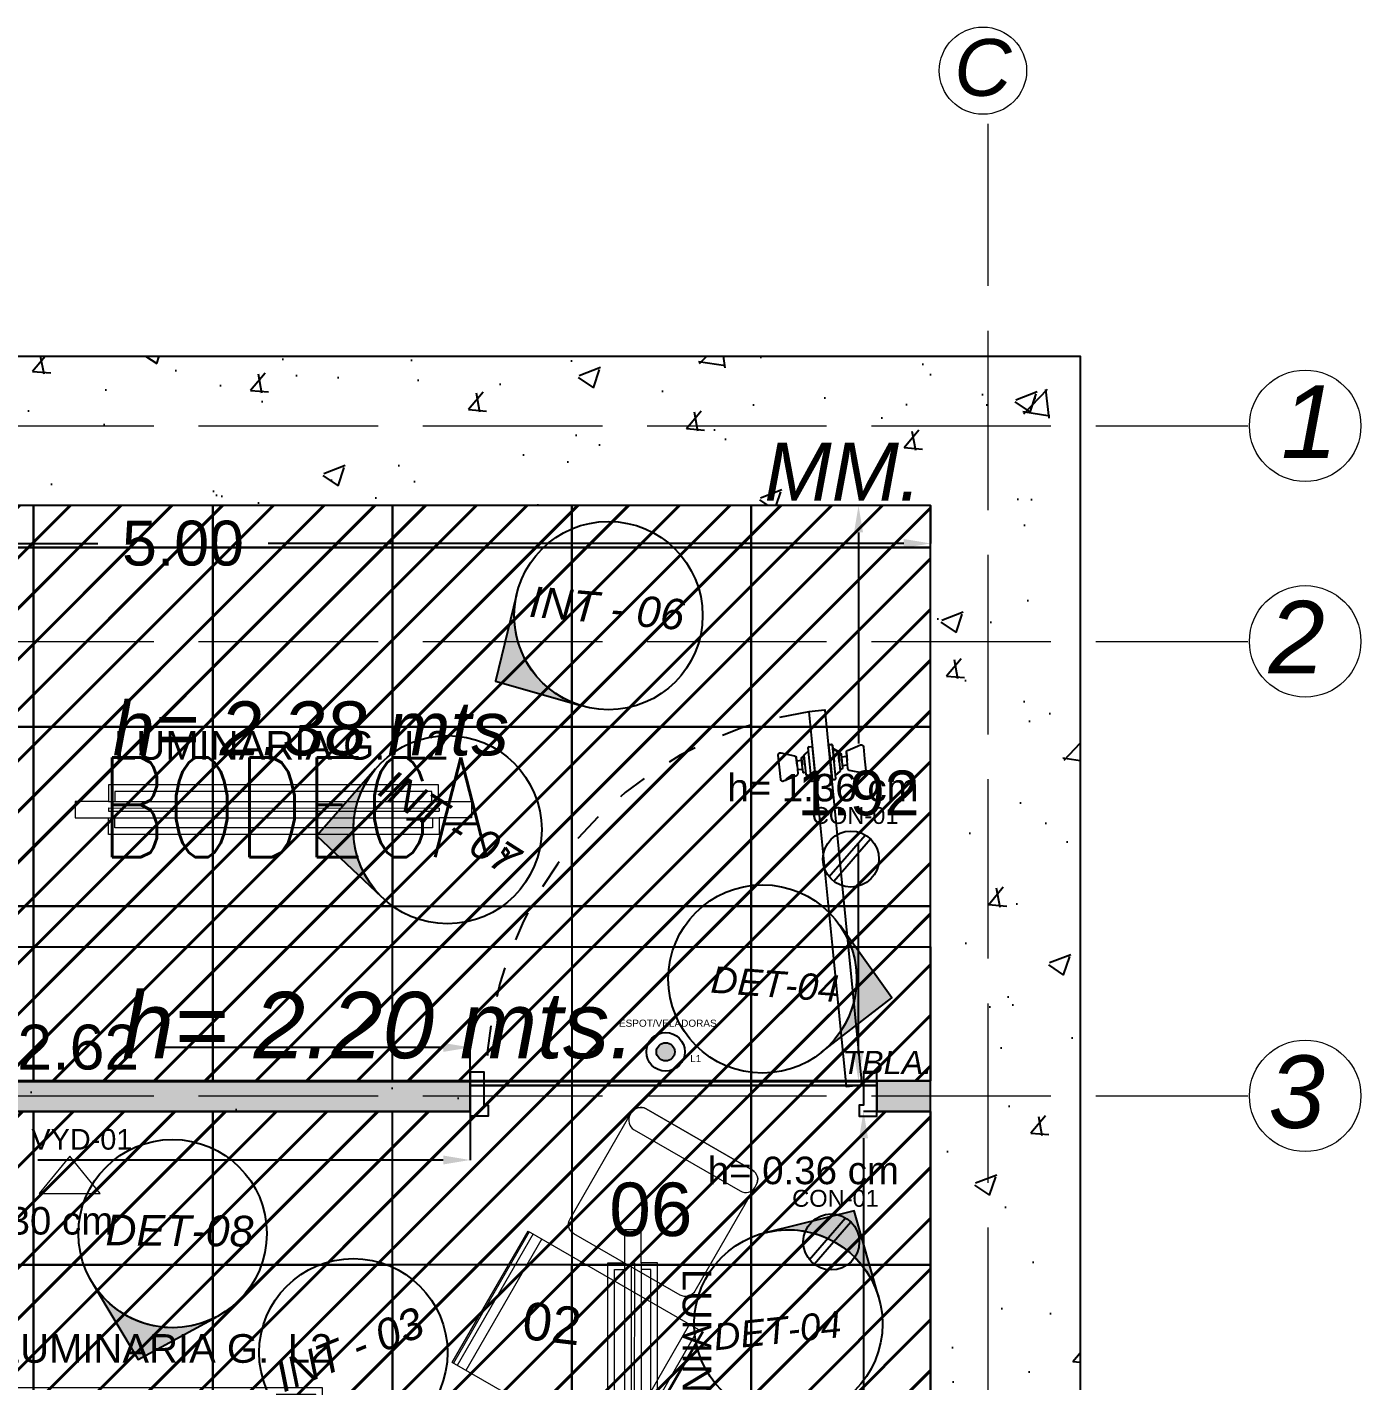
# Model space of a CAD drawing. Header units: millimetres. Extents: x 10930 to 21977, y 3784 to 7635.
# Drawn here: x 10968.587 to 10973.047, y 3822.382 to 3826.91 of the extents above; entities that cross this region are included whole.
import ezdxf

# ---------------------------------------------------------------- set-up
doc = ezdxf.new("R2010")
doc.units = ezdxf.units.MM
doc.linetypes.add('ACAD_ISO02W100', pattern=[15, 12, -3])
doc.linetypes.add('X-PP-NEW$0$X-PP-NEW$0$HIDDEN', pattern=[0.375, 0.25, -0.125])
for name, color, linetype, lineweight in [('CONTACTOS', 40, 'Continuous', 18), ('COTAS', 161, 'ACAD_ISO02W100', 20), ('INFORMACION DE AREAS', 252, 'Continuous', 18), ('LUMINARIAS', 3, 'Continuous', 18), ('MUEBLES', 251, 'Continuous', 18), ('MURO TABLAROKA', 253, 'Continuous', 25), ('PLAFON', 151, 'Continuous', 25)]:
    doc.layers.add(name, color=color, linetype=linetype, lineweight=lineweight)
for name, color, linetype in [('IMAGENES', 191, 'Continuous'), ('MEDIDAS.', 75, 'Continuous'), ('MUROS - ARQ.', 251, 'Continuous'), ('MUROS ACABADO.', 201, 'Continuous'), ('PISO PATIO PUBLICO', 142, 'Continuous'), ('PUERTAS', 171, 'Continuous')]:
    doc.layers.add(name, color=color, linetype=linetype)
doc.styles.add('ROMANS', font='romans.shx', dxfattribs={"width": 0.75})
doc.styles.get("Standard").update_dxf_attribs({"font": 'arial.ttf'})
doc.dimstyles.get("Standard").update_dxf_attribs({"dimtxt": 0.15, "dimasz": 0.18, "dimexe": 0.18, "dimexo": 0.0625, "dimgap": 0.09, "dimtad": 0, "dimtih": 1, "dimtoh": 1, "dimzin": 0, "dimdsep": 46, "dimtxsty": 'Standard', "dimblk2": 'ARCHTICK', "dimcen": 0.09, "dimadec": 0, "dimazin": 0, "dimtfac": 1, "dimtofl": 0, "dimtmove": 0, "dimatfit": 3, "dimfxl": 1, "dimtolj": 1, "dimtzin": 0, "dimarcsym": 0})
pattern_1 = [(45, (0, 0), (-0.0848528137423857, 0.08485281374238571), []), (45, (0.006, 0), (-0.0848528137423857, 0.08485281374238571), [])]

# ---------------------------------------------------------------- blocks, each defined once
blk = doc.blocks.new('PUERTA DOS SECUNDARIA')
at = {"layer": 'PUERTAS', "color": 255, "linetype": 'ByBlock', "ltscale": 10}
blk.add_lwpolyline([(10971.27875419169, 3823.839727966637), (10971.32581340863, 3823.366325267098), (10971.38006630166, 3823.371718347166), (10971.33300708472, 3823.845121046705), (10971.25547777328, 3824.625044464832, 0.4142135623725697), (10971.25516384711, 3824.625301621742), (10971.20119649562, 3824.619936926307)], format="xyb", close=True, dxfattribs=at)
for points in [[(10970.08462836062, 3823.266981901928), (10970.06977757673, 3823.266981901928), (10970.06977757673, 3823.281832685817), (10970.06977757673, 3823.400638956936), (10970.06977757673, 3823.415489740826), (10970.08462836062, 3823.415489740826), (10970.1143299284, 3823.415489740826), (10970.1143299284, 3823.304108861652), (10970.12918071229, 3823.304108861652), (10970.12918071229, 3823.266981901928)], [(10971.41377351876, 3823.266981901928), (10971.42862430265, 3823.266981901928), (10971.42862430265, 3823.281832685817), (10971.42862430265, 3823.400638956936), (10971.42862430265, 3823.415489740826), (10971.41377351876, 3823.415489740826), (10971.38407195098, 3823.415489740826), (10971.38407195098, 3823.304108861652), (10971.36922116709, 3823.304108861652), (10971.36922116709, 3823.266981901928)]]:
    blk.add_lwpolyline(points, close=True, dxfattribs=at)
blk.add_circle((10971.38407195098, 3823.370937389157), 0.002149256179395152, dxfattribs=at)
at = {"layer": 'PUERTAS', "color": 255, "linetype": 'X-PP-NEW$0$X-PP-NEW$0$HIDDEN', "ltscale": 0.3}
blk.add_arc((10971.38407195098, 3823.370937389157), 1.262316630634505, 98.3299184637938, 180, dxfattribs=at)
blk = doc.blocks.new('muebles dentro del edificio')
at = {"layer": 'MUEBLES', "color": 142}
for points in [[(10971.02558674161, 3823.037279408134), (10970.8205227726, 3822.68209819501, -0.414213562373095), (10970.77108937418, 3822.668852555822), (10970.41590816106, 3822.873916524831, -0.414213562373095), (10970.40266252187, 3822.923349923256), (10970.60772649088, 3823.278531136379, -0.414213562373095), (10970.6571598893, 3823.291776775564), (10971.01234110243, 3823.086712806556, -0.414213562373095)], [(10971.02150302062, 3823.030206195896), (10971.02558674161, 3823.037279408134, 0.4142135623730516), (10971.01234110243, 3823.086712806556), (10970.6571598893, 3823.291776775564, 0.4142135623730124), (10970.60772649088, 3823.278531136379), (10970.60364276989, 3823.271457924141, 0.4142135623731518), (10970.61688840908, 3823.222024525717), (10970.9720696222, 3823.016960556708, 0.414213562373095)]]:
    blk.add_lwpolyline(points, format="xyb", close=True, dxfattribs=at)
blk.add_lwpolyline([(10970.26227355932, 3822.882929549297), (10970.84835188945, 3822.544557067629), (10970.5945725282, 3822.104998320031), (10970.00849419807, 3822.4433708017)], close=True, dxfattribs=at)
for points in [[(10970.26652574136, 3822.880474550845), (10970.01274638011, 3822.440915803248)], [(10970.27907762172, 3822.87322771934), (10970.02529826048, 3822.433668971742)], [(10970.30802432835, 3822.856515330478), (10970.0542449671, 3822.416956582882)], [(10970.80260112041, 3822.570971286448), (10970.54882175916, 3822.13141253885)], [(10970.83154782704, 3822.554258897586), (10970.57776846579, 3822.114700149989)], [(10970.8440997074, 3822.547012066081), (10970.59032034615, 3822.107453318484)]]:
    blk.add_lwpolyline(points, dxfattribs=at)
at = {"layer": 'MUEBLES', "color": 142, "insert": (10970.46195264882, 3823.045077068208), "char_height": 0.1789155570941151, "attachment_point": 1}
blk.add_mtext_dynamic_manual_height_columns('\\pi0.071915;06', width=0.3999999999999773, gutter_width=12.5, heights=[0], dxfattribs=at)
at = {"layer": 'MUEBLES', "color": 142, "insert": (10970.08407463662, 3822.667471260741), "char_height": 0.1254708132106763, "attachment_point": 1, "rotation": 353.324855685204}
blk.add_mtext_dynamic_manual_height_columns('\\pi0.17025;02', width=0.5189494770561112, gutter_width=12.5, heights=[0.003192743018111052], dxfattribs=at)
blk = doc.blocks.new('con1')
at = {"layer": 'CONTACTOS', "color": 40, "lineweight": -3}
for p, q in [((10962.7311485176, 3823.380083545421), (10962.9678669184, 3823.653389454265)), ((10962.76183520451, 3823.352376641705), (10963.00213444222, 3823.627769770766))]:
    blk.add_line(p, q, dxfattribs=at)
blk.add_circle((10962.87430061517, 3823.496415191253), 0.1827445549106321, dxfattribs=at)
at = {"layer": 'CONTACTOS', "color": 7}
blk.add_text('CON-01', height=0.1102195446607074, dxfattribs=at).set_placement((10962.61965473066, 3823.725564598774))
blk = doc.blocks.new('voz1')
at = {"layer": 'CONTACTOS', "color": 40}
blk.add_lwpolyline([(10962.77612643087, 3822.69141663695), (10962.91022101138, 3822.69141663695), (10963.04431559189, 3822.69141663695), (10963.04431559189, 3822.69141663695), (10962.84317372112, 3822.93640272787), (10962.64203185035, 3822.69141663695)], close=True, dxfattribs=at)
at = {"layer": 'CONTACTOS', "color": 7}
blk.add_text('VYD-01', height=0.1359583842466512, dxfattribs=at).set_placement((10962.59039513687, 3822.978895844217))
blk = doc.blocks.new('piso de 60x60 de tuxmapn')
at = {"layer": 'PISO PATIO PUBLICO', "color": 254}
for points in [[(10968.00862421897, 3825.16970633456), (10968.60862421897, 3825.16970633456), (10968.60862421897, 3825.309706334561), (10968.00862421897, 3825.309706334561)], [(10968.60862421897, 3825.16970633456), (10969.20862421897, 3825.16970633456), (10969.20862421897, 3825.309706334561), (10968.60862421897, 3825.309706334561)], [(10969.20862421897, 3825.16970633456), (10969.80862421897, 3825.16970633456), (10969.80862421897, 3825.309706334561), (10969.20862421897, 3825.309706334561)], [(10969.80862421897, 3825.16970633456), (10970.40862421897, 3825.16970633456), (10970.40862421897, 3825.309706334561), (10969.80862421897, 3825.309706334561)], [(10970.40862421897, 3825.16970633456), (10971.00862421897, 3825.16970633456), (10971.00862421897, 3825.309706334561), (10970.40862421897, 3825.309706334561)], [(10971.00862421897, 3825.16970633456), (10971.60862421897, 3825.16970633456), (10971.60862421897, 3825.309706334561), (10971.00862421897, 3825.309706334561)], [(10968.00862421897, 3824.56970633456), (10968.60862421897, 3824.56970633456), (10968.60862421897, 3825.16970633456), (10968.00862421897, 3825.16970633456)], [(10968.60862421897, 3824.56970633456), (10969.20862421897, 3824.56970633456), (10969.20862421897, 3825.16970633456), (10968.60862421897, 3825.16970633456)], [(10969.20862421897, 3824.56970633456), (10969.80862421897, 3824.56970633456), (10969.80862421897, 3825.16970633456), (10969.20862421897, 3825.16970633456)], [(10969.80862421897, 3824.56970633456), (10970.40862421897, 3824.56970633456), (10970.40862421897, 3825.16970633456), (10969.80862421897, 3825.16970633456)], [(10970.40862421897, 3824.56970633456), (10971.00862421897, 3824.56970633456), (10971.00862421897, 3825.16970633456), (10970.40862421897, 3825.16970633456)], [(10971.00862421897, 3824.56970633456), (10971.60862421897, 3824.56970633456), (10971.60862421897, 3825.16970633456), (10971.00862421897, 3825.16970633456)], [(10968.00862421897, 3823.96970633456), (10968.60862421897, 3823.96970633456), (10968.60862421897, 3824.56970633456), (10968.00862421897, 3824.56970633456)], [(10968.60862421897, 3823.96970633456), (10969.20862421897, 3823.96970633456), (10969.20862421897, 3824.56970633456), (10968.60862421897, 3824.56970633456)], [(10969.20862421897, 3823.96970633456), (10969.80862421897, 3823.96970633456), (10969.80862421897, 3824.56970633456), (10969.20862421897, 3824.56970633456)], [(10969.80862421897, 3823.96970633456), (10970.40862421897, 3823.96970633456), (10970.40862421897, 3824.56970633456), (10969.80862421897, 3824.56970633456)], [(10970.40862421897, 3823.96970633456), (10971.00862421897, 3823.96970633456), (10971.00862421897, 3824.56970633456), (10970.40862421897, 3824.56970633456)], [(10971.00862421897, 3823.96970633456), (10971.60862421897, 3823.96970633456), (10971.60862421897, 3824.56970633456), (10971.00862421897, 3824.56970633456)], [(10968.00862421897, 3823.383325825196), (10968.60862421897, 3823.383325825196), (10968.60862421897, 3823.96970633456), (10968.00862421897, 3823.96970633456)], [(10968.60862421897, 3823.383325825196), (10969.20862421897, 3823.383325825196), (10969.20862421897, 3823.96970633456), (10968.60862421897, 3823.96970633456)], [(10969.20862421897, 3823.383325825196), (10969.80862421897, 3823.383325825196), (10969.80862421897, 3823.96970633456), (10969.20862421897, 3823.96970633456)], [(10970.06862421897, 3823.36970633456), (10970.40862421897, 3823.36970633456), (10970.40862421897, 3822.76970633456), (10969.80862421897, 3822.76970633456), (10969.80862421897, 3823.283325825196), (10970.06862421897, 3823.283325825196), (10970.06862421897, 3823.383325825196), (10969.80862421897, 3823.383325825196), (10969.80862421897, 3823.96970633456), (10970.40862421897, 3823.96970633456), (10970.40862421897, 3823.36970633456)], [(10970.40862421897, 3823.36970633456), (10971.00862421897, 3823.36970633456), (10971.00862421897, 3823.96970633456), (10970.40862421897, 3823.96970633456)], [(10970.40862421897, 3822.76970633456), (10971.00862421897, 3822.76970633456), (10971.00862421897, 3823.36970633456), (10970.40862421897, 3823.36970633456)], [(10968.00862421897, 3822.76970633456), (10968.60862421897, 3822.76970633456), (10968.60862421897, 3823.283325825196), (10968.00862421897, 3823.283325825196)], [(10968.60862421897, 3822.76970633456), (10969.20862421897, 3822.76970633456), (10969.20862421897, 3823.283325825196), (10968.60862421897, 3823.283325825196)], [(10969.20862421897, 3822.76970633456), (10969.80862421897, 3822.76970633456), (10969.80862421897, 3823.283325825196), (10969.20862421897, 3823.283325825196)], [(10968.00862421897, 3822.16970633456), (10968.60862421897, 3822.16970633456), (10968.60862421897, 3822.76970633456), (10968.00862421897, 3822.76970633456)], [(10968.60862421897, 3822.16970633456), (10969.20862421897, 3822.16970633456), (10969.20862421897, 3822.76970633456), (10968.60862421897, 3822.76970633456)], [(10969.20862421897, 3822.16970633456), (10969.80862421897, 3822.16970633456), (10969.80862421897, 3822.76970633456), (10969.20862421897, 3822.76970633456)], [(10969.80862421897, 3822.16970633456), (10970.40862421897, 3822.16970633456), (10970.40862421897, 3822.76970633456), (10969.80862421897, 3822.76970633456)], [(10970.40862421897, 3822.16970633456), (10971.00862421897, 3822.16970633456), (10971.00862421897, 3822.76970633456), (10970.40862421897, 3822.76970633456)], [(10971.00862421897, 3822.16970633456), (10971.60862421897, 3822.16970633456), (10971.60862421897, 3822.76970633456), (10971.00862421897, 3822.76970633456)]]:
    blk.add_lwpolyline(points, close=True, dxfattribs=at)
for points in [[(10971.60862421897, 3823.36970633456), (10971.60862421897, 3823.96970633456), (10971.00862421897, 3823.96970633456), (10971.00862421897, 3823.36970633456), (10971.42862430265, 3823.36970633456)], [(10971.42862430265, 3823.36970633456), (10971.00862421897, 3823.36970633456), (10971.00862421897, 3822.76970633456), (10971.60862421897, 3822.76970633456), (10971.60862421897, 3823.36970633456)]]:
    blk.add_lwpolyline(points, dxfattribs=at)
blk = doc.blocks.new('*D148')
at = {"layer": 'Defpoints', "color": 0, "transparency": 16777216}
for p in [(10971.38430633107, 3823.283325825196), (10971.60862421897, 3823.283325825196), (10971.60862421897, 3818.254706334561)]:
    blk.add_point(p, dxfattribs=at)
at = {"layer": 'MEDIDAS.', "color": 0, "lineweight": -2, "transparency": 16777216}
for p, q in [((10971.60862421897, 3823.283325825196), (10971.38430633107, 3823.283325825196)), ((10971.38430633107, 3823.193325825196), (10971.38430633107, 3820.845653187655)), ((10971.38430633107, 3818.344706334561), (10971.38430633107, 3820.692378972102)), ((10971.60862421897, 3818.254706334561), (10971.38430633107, 3818.254706334561))]:
    blk.add_line(p, q, dxfattribs=at)
at = {"layer": 'MEDIDAS.', "color": 0, "transparency": 16777216}
for points in [[(10971.36930633107, 3823.193325825196), (10971.39930633107, 3823.193325825196), (10971.38430633107, 3823.283325825196)], [(10971.36930633107, 3818.344706334561), (10971.39930633107, 3818.344706334561), (10971.38430633107, 3818.254706334561)]]:
    blk.add_solid(points, dxfattribs=at)
at = {"layer": 'MEDIDAS.', "color": 0, "transparency": 16777216, "insert": (10971.38430633107, 3820.76901607988), "char_height": 0.15, "attachment_point": 5}
blk.add_mtext('\\A1;5.03', dxfattribs=at)
blk = doc.blocks.new('_ArchTick')
at = {"color": 0, "linetype": 'ByBlock', "const_width": 0.15}
blk.add_lwpolyline([(-0.5, -0.5), (0.5, 0.5)], dxfattribs=at)
blk = doc.blocks.new('*D150')
at = {"layer": 'Defpoints', "color": 0, "transparency": 16777216}
for p in [(10966.60862421897, 3823.283325825196), (10970.06862421897, 3823.283325825196), (10970.06862421897, 3823.120589033675)]:
    blk.add_point(p, dxfattribs=at)
at = {"layer": 'MEDIDAS.', "color": 0, "lineweight": -2, "transparency": 16777216}
for p, q in [((10966.60862421897, 3823.283325825196), (10966.60862421897, 3823.120589033675)), ((10970.06862421897, 3823.283325825196), (10970.06862421897, 3823.120589033675)), ((10966.69862421897, 3823.120589033675), (10968.05391071284, 3823.120589033675)), ((10969.97862421897, 3823.120589033675), (10968.62333772511, 3823.120589033675))]:
    blk.add_line(p, q, dxfattribs=at)
at = {"layer": 'MEDIDAS.', "color": 0, "transparency": 16777216}
for points in [[(10966.69862421897, 3823.135589033675), (10966.69862421897, 3823.105589033675), (10966.60862421897, 3823.120589033675)], [(10969.97862421897, 3823.135589033675), (10969.97862421897, 3823.105589033675), (10970.06862421897, 3823.120589033675)]]:
    blk.add_solid(points, dxfattribs=at)
at = {"layer": 'MEDIDAS.', "color": 0, "transparency": 16777216, "insert": (10968.33862421897, 3823.120589033675), "char_height": 0.15, "attachment_point": 5}
blk.add_mtext('\\A1;3.46', dxfattribs=at)
blk = doc.blocks.new('*D151')
at = {"layer": 'Defpoints', "color": 0, "transparency": 16777216}
for p in [(10970.06862421897, 3823.497179090235), (10967.44862421897, 3823.383325825196), (10970.06862421897, 3823.383325825196)]:
    blk.add_point(p, dxfattribs=at)
at = {"layer": 'MEDIDAS.', "color": 0, "lineweight": -2, "transparency": 16777216}
for p, q in [((10967.44862421897, 3823.383325825196), (10967.44862421897, 3823.497179090235)), ((10967.53862421897, 3823.497179090235), (10968.47329679742, 3823.497179090235)), ((10969.97862421897, 3823.497179090235), (10969.04395164053, 3823.497179090235)), ((10970.06862421897, 3823.383325825196), (10970.06862421897, 3823.497179090235))]:
    blk.add_line(p, q, dxfattribs=at)
at = {"layer": 'MEDIDAS.', "color": 0, "transparency": 16777216}
for points in [[(10967.53862421897, 3823.512179090235), (10967.53862421897, 3823.482179090236), (10967.44862421897, 3823.497179090235)], [(10969.97862421897, 3823.512179090235), (10969.97862421897, 3823.482179090236), (10970.06862421897, 3823.497179090235)]]:
    blk.add_solid(points, dxfattribs=at)
at = {"layer": 'MEDIDAS.', "color": 0, "transparency": 16777216, "insert": (10968.75862421897, 3823.497179090235), "char_height": 0.15, "attachment_point": 5}
blk.add_mtext('\\A1;2.62', dxfattribs=at)
blk = doc.blocks.new('*D153')
at = {"layer": 'Defpoints', "color": 0, "transparency": 16777216}
for p in [(10966.60862421897, 3825.309706334561), (10971.60862421897, 3825.309706334561), (10971.60862421897, 3825.182951301121)]:
    blk.add_point(p, dxfattribs=at)
at = {"layer": 'MEDIDAS.', "color": 0, "lineweight": -2, "transparency": 16777216}
for p, q in [((10966.60862421897, 3825.309706334561), (10966.60862421897, 3825.182951301121)), ((10971.60862421897, 3825.309706334561), (10971.60862421897, 3825.182951301121)), ((10966.69862421897, 3825.182951301121), (10968.82406419169, 3825.182951301121)), ((10971.51862421897, 3825.182951301121), (10969.39318424626, 3825.182951301121))]:
    blk.add_line(p, q, dxfattribs=at)
at = {"layer": 'MEDIDAS.', "color": 0, "transparency": 16777216}
for points in [[(10966.69862421897, 3825.197951301121), (10966.69862421897, 3825.167951301121), (10966.60862421897, 3825.182951301121)], [(10971.51862421897, 3825.197951301121), (10971.51862421897, 3825.167951301121), (10971.60862421897, 3825.182951301121)]]:
    blk.add_solid(points, dxfattribs=at)
at = {"layer": 'MEDIDAS.', "color": 0, "transparency": 16777216, "insert": (10969.10862421897, 3825.182951301121), "char_height": 0.15, "attachment_point": 5}
blk.add_mtext('\\A1;5.00', dxfattribs=at)
blk = doc.blocks.new('*D156')
at = {"layer": 'Defpoints', "color": 0, "transparency": 16777216}
for p in [(10971.60862421897, 3825.309706334561), (10971.36738065219, 3823.384879898485), (10971.60862421897, 3823.384879898485)]:
    blk.add_point(p, dxfattribs=at)
at = {"layer": 'MEDIDAS.', "color": 0, "lineweight": -2, "transparency": 16777216}
for p, q in [((10971.54612421897, 3825.309706334561), (10971.18738065219, 3825.309706334561)), ((10971.36738065219, 3825.219706334561), (10971.36738065219, 3824.513879064681)), ((10971.36738065219, 3823.474879898485), (10971.36738065219, 3824.180707168365)), ((10971.54612421897, 3823.384879898485), (10971.18738065219, 3823.384879898485))]:
    blk.add_line(p, q, dxfattribs=at)
at = {"layer": 'MEDIDAS.', "color": 0, "transparency": 16777216}
for points in [[(10971.35238065219, 3825.219706334561), (10971.38238065219, 3825.219706334561), (10971.36738065219, 3825.309706334561)], [(10971.35238065219, 3823.474879898485), (10971.38238065219, 3823.474879898485), (10971.36738065219, 3823.384879898485)]]:
    blk.add_solid(points, dxfattribs=at)
at = {"layer": 'MEDIDAS.', "color": 0, "transparency": 16777216, "insert": (10971.36738065219, 3824.347293116525), "char_height": 0.15, "attachment_point": 5}
blk.add_mtext('\\A1;1.92', dxfattribs=at)
blk = doc.blocks.new('l02')
at = {"layer": 'LUMINARIAS', "color": 113}
for p, q in [((10963.32297752654, 3820.068875620223), (10962.50901744206, 3820.068875620223)), ((10962.50901744206, 3820.068875620223), (10962.50901744206, 3820.028177615998)), ((10963.30669832485, 3820.052596418533), (10962.52529664375, 3820.052596418533)), ((10962.52529664375, 3820.052596418533), (10962.52529664375, 3820.028177615998)), ((10963.30669832485, 3820.028177615998), (10963.30669832485, 3820.052596418533)), ((10963.32297752654, 3820.028177615998), (10963.32297752654, 3820.068875620223)), ((10962.50901744206, 3819.94678160755), (10962.50901744206, 3819.987479611774)), ((10962.52529664375, 3819.96306080924), (10962.52529664375, 3819.987479611774)), ((10963.30795758429, 3819.987479611774), (10963.30795758429, 3819.96306080924)), ((10963.32423678598, 3819.987479611774), (10963.32423678598, 3819.94678160755)), ((10963.30795758429, 3819.96306080924), (10962.52529664375, 3819.96306080924)), ((10963.32423678598, 3819.94678160755), (10962.50901744206, 3819.94678160755))]:
    blk.add_line(p, q, dxfattribs=at)
at = {"layer": 'LUMINARIAS', "color": 3}
for p, q in [((10962.50901744206, 3820.028177615998), (10962.42762143361, 3820.028177615998)), ((10962.42762143361, 3820.028177615998), (10962.42762143361, 3819.987479611774)), ((10962.50901744206, 3820.028177615998), (10963.32297752654, 3820.028177615998)), ((10963.32297752654, 3820.028177615998), (10963.40437353499, 3820.028177615998)), ((10963.40437353499, 3820.028177615998), (10963.40437353499, 3819.987479611774)), ((10962.42762143361, 3819.987479611774), (10962.50901744206, 3819.987479611774)), ((10962.50901744206, 3819.987479611774), (10962.50901744206, 3819.987479611774)), ((10962.50901744206, 3819.987479611774), (10963.32423678598, 3819.987479611774)), ((10963.40437353499, 3819.987479611774), (10963.32423678598, 3819.987479611774))]:
    blk.add_line(p, q, dxfattribs=at)
at = {"layer": 'LUMINARIAS', "color": 2}
for p, q in [((10962.50901744206, 3820.011898414308), (10963.32423678598, 3820.011171380533)), ((10962.50901744206, 3820.011898414308), (10962.50901744206, 3820.003758813464)), ((10962.50901744206, 3820.003758813464), (10963.32423678598, 3820.003758813464)), ((10963.32423678598, 3820.011171380533), (10963.32423678598, 3820.003758813464))]:
    blk.add_line(p, q, dxfattribs=at)
at = {"layer": 'LUMINARIAS', "color": 7}
blk.add_text('LUMINARIA G.', height=0.070625318428855, dxfattribs=at).set_placement((10962.52318383084, 3820.130807710077))
at = {"layer": 'LUMINARIAS', "color": 10}
blk.add_text('L2', height=0.070625318428855, dxfattribs=at).set_placement((10963.23769121788, 3820.130807710077))
blk = doc.blocks.new('LUMINARIAS 44')
at = {"layer": 'LUMINARIAS', "lineweight": -3}
h = blk.add_hatch(color=3, dxfattribs=at)
h.dxf.hatch_style = 1
edge = h.paths.add_edge_path()
edge.add_arc((10970.72237444402, 3823.482416301893), 0.03056289707998673, 0, 360)
at = {"layer": 'LUMINARIAS', "color": 3, "lineweight": -3}
for radius in [0.06442939389983375, 0.03056289707998673]:
    blk.add_circle((10970.72237444402, 3823.482416301893), radius, dxfattribs=at)
at = {"layer": 'LUMINARIAS', "color": 5, "xscale": 1.356548441874271, "yscale": 1.356548441874271, "zscale": 1.356548441874271}
for p in [(-3902.315538082245, -1357.733164138818), (-3902.704122207675, -1359.750190470183)]:
    blk.add_blockref('l02', p, dxfattribs=at)
at = {"layer": 'LUMINARIAS', "color": 5, "xscale": 1.356548441874271, "yscale": 1.356548441874271, "zscale": 1.356548441874271, "rotation": 270}
blk.add_blockref('l02', (5788.586822088043, 18693.95111596044), dxfattribs=at)
at = {"layer": 'LUMINARIAS', "color": 7}
blk.add_text('ESPOT/VELADORAS', height=0.02391832121973676, dxfattribs=at).set_placement((10970.56633011401, 3823.566270434261))
at = {"layer": 'LUMINARIAS', "color": 10}
blk.add_text('L1', height=0.02391832121973676, dxfattribs=at).set_placement((10970.80452383722, 3823.447917878018))
blk = doc.blocks.new('imagen direccion')
at = {"layer": 'IMAGENES'}
h = blk.add_hatch(color=151, dxfattribs=at)
h.dxf.hatch_style = 1
edge = h.paths.add_edge_path()
edge.add_line((10931.04164772395, 3827.909398196083), (10930.81017418893, 3828.095663545286))
edge.add_line((10930.81017418893, 3828.095663545286), (10930.61524931908, 3827.871433589997))
edge.add_arc((10930.84893123699, 3827.660364850604), 0.3148924443465658, 52.26521139902809, 137.9106757064466, ccw=False)
at = {"layer": 'IMAGENES', "color": 151}
blk.add_lwpolyline([(10931.04164772395, 3827.909398196083), (10930.81017418893, 3828.095663545286), (10930.61524931908, 3827.871433589997, -0.3921245748608314), (10931.04164772395, 3827.909398196083, 42.03721698194761)], format="xyb", dxfattribs=at)
blk.add_circle((10930.84893123699, 3827.660364850603), 0.314892444348787, dxfattribs=at)
blk = doc.blocks.new('REFERENCIA DE IMAGENES')
at = {"layer": 'IMAGENES', "color": 255}
for p, rotation in [((19057.58380713994, -4465.656905304898), 114.9892023683785), ((14330.04692079697, -7259.297403619408), 87.56633046632548), ((9778.83674356103, 15343.84236158795), 256.6097238447971), ((22548.5439288503, 3598.565241199332), 159.5914992648052), ((-163.8557539800222, 7007.925683410913), 324.737173017264), ((20474.56420628568, 10439.99717998713), 195.5477797129509)]:
    blk.add_blockref('imagen direccion', p, dxfattribs=dict(at, rotation=rotation))
at = {"layer": 'IMAGENES', "color": 7, "attachment_point": 1}
for s, insert, char_height, rotation in [('{\\fArial|b0|i1|c0|p34;\\C230;INT - 06}', (10970.27286965332, 3825.040277307885), 0.1027580083217997, 354.98920236827786), ('{\\fArial|b0|i1|c0|p34;\\C230;INT - 07}', (10969.8091513667, 3824.432117903052), 0.1027580083217997, 327.5663304662248), ('{\\fArial|b0|i1|c0|p34;\\C230;DET-04}', (10970.87770143784, 3823.769482795775), 0.08897294601104298, 355.6873558474232), ('{\\fArial|b0|i1|c0|p34;\\C230;DET-08}', (10968.85020583966, 3822.938406928813), 0.1027580083217997, 359.46170096418507), ('{\\fArial|b0|i1|c0|p34;\\C230;INT - 03}', (10969.40543476087, 3822.437553123318), 0.1027580083217997, 22.05778405501611), ('{\\fArial|b0|i1|c0|p34;\\C230;DET-04}', (10970.87816606723, 3822.572126161844), 0.08897294601104298, 6.0360441321735605)]:
    blk.add_mtext_dynamic_manual_height_columns(s, width=1.882024178065194, gutter_width=12.5, heights=[0], dxfattribs=dict(at, insert=insert, char_height=char_height, rotation=rotation))

msp = doc.modelspace()

# ---------------------------------------------------------------- hatches: boundary and pattern name
at = {"layer": 'MURO TABLAROKA'}
h = msp.add_hatch(color=193, dxfattribs=at)
h.dxf.hatch_style = 1
h.paths.add_polyline_path([(10971.42862430265, 3823.384879898485), (10971.60862421897, 3823.384879898485), (10971.60862421897, 3823.283325825196), (10971.42862430265, 3823.283325825196)])
h.paths.add_polyline_path([(10966.60862421897, 3823.383325825196), (10970.06862421897, 3823.383325825196), (10970.06862421897, 3823.283325825196), (10966.60862421897, 3823.283325825196)])
h.paths.add_polyline_path([(10967.34862421897, 3824.833325825196), (10967.44862421897, 3824.833325825196), (10967.44862421897, 3823.383325825196), (10967.34862421897, 3823.383325825196)])
h = msp.add_hatch(color=161, dxfattribs=at)
h.dxf.hatch_style = 1
h.paths.add_polyline_path([(10971.42862430265, 3823.384879898485), (10971.60862421897, 3823.384879898485), (10971.60862421897, 3823.283325825196), (10971.42862430265, 3823.283325825196)])
h.paths.add_polyline_path([(10966.60862421897, 3823.383325825196), (10970.06862421897, 3823.383325825196), (10970.06862421897, 3823.283325825196), (10966.60862421897, 3823.283325825196)])
h.paths.add_polyline_path([(10967.34862421897, 3824.833325825196), (10967.44862421897, 3824.833325825196), (10967.44862421897, 3823.383325825196), (10967.34862421897, 3823.383325825196)])
at = {"layer": 'MUROS ACABADO.'}
h = msp.add_hatch(dxfattribs=at)
h.set_pattern_fill('AR-CONC', color=161, scale=0.004)
h.set_pattern_definition([(49.99999999999999, (-113.1969801381531, 17.75699618015278), (0.7287386759840161, -0.06375634215561235), [0.0762, -0.8382000000000001]), (355, (-113.1969801381531, 17.75699618015278), (-0.1409736856998774, 0.7642273809561406), [0.06096, -0.6705623366800001]), (100.4514447, (-113.1362521101531, 17.75168316615278), (0.5877649883614131, 0.7004710076487805), [0.0647600352, -0.7123609783999999]), (46.18420000000002, (-113.1969801381531, 17.96019618015278), (1.08431616356852, -0.1681693117309086), [0.1143, -1.2573]), (96.63555760999996, (-113.1066205381531, 17.94618218015278), (0.949616536206012, 0.9897044983908861), [0.09714009256, -1.06854243264]), (351.1841511700001, (-113.1969801381531, 17.96019618015278), (0.9496165362599082, 0.9897044983421306), [0.09143986828, -1.00583892768]), (21, (-113.0953801381531, 17.90939618015278), (0.6064575650765299, -0.4090607927483504), [0.0762, -0.8382000000000001]), (326.0000000000001, (-113.0953801381531, 17.90939618015278), (0.2472081133905883, 0.7367518644892771), [0.06096, -0.6705599999999999]), (71.45144499999999, (-113.0448420077531, 17.87530778055278), (0.8536656771148646, 0.327691075543621), [0.06476003520000001, -0.7123597504]), (37.50000000000001, (-113.1969801381531, 17.75699618015278), (0.01235441300236727, 0.3382201554926124), [0, -0.662432, 0, -0.68072, 0, -0.6731]), (7.499999999999999, (-113.1969801381531, 17.75699618015278), (0.267278650041223, 0.400722299272478), [0, -0.388112, 0, -0.647192, 0, -0.25654]), (327.5, (-113.4235481381531, 17.75699618015278), (0.5423623806674855, -0.02291497597069378), [0, -0.254, 0, -0.7924800000000001, 0, -1.05156]), (317.5, (-113.5251481381531, 17.75699618015278), (0.5925167255440722, 0.1017059641333321), [0, -0.3302, 0, -0.526288, 0, -0.74676])])
h.paths.add_polyline_path([(10966.60862421897, 3823.283325825196), (10966.60862421897, 3818.254706334561), (10967.70862421897, 3818.254706334561), (10967.70862421897, 3817.58470633456), (10966.10862421897, 3817.58470633456), (10966.10862421897, 3818.254706334561), (10966.10862421897, 3825.809706334561), (10972.10862421897, 3825.809706334561), (10972.10862421897, 3818.254706334561), (10972.10862421897, 3817.584706334561), (10970.65862421897, 3817.584706334561), (10970.65862421897, 3818.254706334561), (10971.60862421897, 3818.254706334561), (10971.60862421897, 3823.283325825196), (10971.42862430265, 3823.283325825196), (10971.42862430265, 3823.384879898485), (10971.60862421897, 3823.384879898485), (10971.60862421897, 3825.309706334561), (10966.60862421897, 3825.309706334561), (10966.60862421897, 3824.009706334561), (10967.34862421897, 3824.009706334561), (10967.34862421897, 3824.833325825196), (10967.44862421897, 3824.833325825196), (10967.44862421897, 3823.383325825196), (10970.06862421897, 3823.383325825196), (10970.06862421897, 3823.283325825196)])
at = {"layer": 'PLAFON'}
h = msp.add_hatch(dxfattribs=at)
h.set_pattern_fill('JIS_LC_20A', color=31, scale=0.006)
h.set_pattern_definition(pattern_1)
h.paths.add_polyline_path([(10966.60862421897, 3824.009706334561), (10967.34862421897, 3824.009706334561), (10967.34862421897, 3824.833325825196), (10967.44862421897, 3824.833325825196), (10967.44862421897, 3823.833325825196), (10971.60862421897, 3823.833325825196), (10971.60862421897, 3825.309706334561), (10966.60862421897, 3825.309706334561)])
h = msp.add_hatch(dxfattribs=at)
h.set_pattern_fill('JIS_LC_20A', color=61, scale=0.006)
h.set_pattern_definition(pattern_1)
h.paths.add_polyline_path([(10971.60862421897, 3823.384879898485), (10967.44862421897, 3823.384879898485), (10967.44862421897, 3823.833325825196), (10971.60862421897, 3823.833325825196)])
h = msp.add_hatch(dxfattribs=at)
h.set_pattern_fill('JIS_LC_20A', color=51, scale=0.006)
h.set_pattern_definition(pattern_1)
h.paths.add_polyline_path([(10971.60862421897, 3823.283325825196), (10971.60862421897, 3818.254706334561), (10966.60862421897, 3818.254706334561), (10966.60862421897, 3823.283325825196), (10970.06862421897, 3823.283325825196), (10970.06862421897, 3823.383325825196), (10971.42862430265, 3823.383325825196), (10971.42862430265, 3823.283325825196)])

# ---------------------------------------------------------------- linework, layer by layer
at = {"layer": 'COTAS', "color": 31, "ltscale": 0.05}
for p, q in [((10971.80077744874, 3817.044385501556), (10971.80077744874, 3826.586122641211)), ((10965.41086015589, 3825.576449659722), (10972.66885513158, 3825.576449659722)), ((10965.41086015589, 3824.855332776298), (10972.66885513158, 3824.855332776299)), ((10965.41086015589, 3823.335133962826), (10972.66885513158, 3823.335133962826))]:
    msp.add_line(p, q, dxfattribs=at)
at = {"layer": 'COTAS', "color": 31}
for centre, radius in [((10971.78344252128, 3826.764169749061), 0.1458394031414434), ((10972.86086612716, 3825.576449659722), 0.1863993865534202), ((10972.86086612716, 3824.855332776298), 0.1863993865534202), ((10972.86086612716, 3823.335133962826), 0.1863993865534202)]:
    msp.add_circle(centre, radius, dxfattribs=at)
at = {"layer": 'MURO TABLAROKA', "color": 191}
msp.add_lwpolyline([(10967.44862421897, 3823.383325825196), (10970.06862421897, 3823.383325825196), (10970.06862421897, 3823.283325825196), (10966.60862421897, 3823.283325825196), (10966.60862421897, 3823.383325825196), (10967.34862421897, 3823.383325825196)], dxfattribs=at)
at = {"layer": 'MUROS - ARQ.', "color": 161}
for points in [[(10966.10862421897, 3818.254706334561), (10966.10862421897, 3825.809706334561), (10972.10862421897, 3825.809706334561), (10972.10862421897, 3818.254706334561)], [(10971.60862421897, 3818.254706334561), (10971.60862421897, 3823.283325825196), (10971.42862430265, 3823.283325825196), (10971.42862430265, 3823.384879898485), (10971.60862421897, 3823.384879898485), (10971.60862421897, 3825.309706334561), (10966.60862421897, 3825.309706334561), (10966.60862421897, 3824.009706334561), (10967.34862421897, 3824.009706334561), (10967.34862421897, 3824.833325825196), (10967.44862421897, 3824.833325825196), (10967.44862421897, 3823.383325825196), (10970.06862421897, 3823.383325825196), (10970.06862421897, 3823.283325825196), (10966.60862421897, 3823.283325825196), (10966.60862421897, 3818.254706334561)], [(10971.60862421897, 3823.283325825196), (10971.42862430265, 3823.283325825196), (10971.42862430265, 3823.384879898485), (10971.60862421897, 3823.384879898485)]]:
    msp.add_lwpolyline(points, dxfattribs=at)
at = {"layer": 'PISO PATIO PUBLICO', "color": 254}
msp.add_lwpolyline([(10971.60862421897, 3823.283325825196), (10971.42862430265, 3823.283325825196), (10971.42862430265, 3823.384879898485), (10971.60862421897, 3823.384879898485)], dxfattribs=at)
at = {"layer": 'PLAFON', "color": 210}
for points in [[(10966.60862421897, 3824.009706334561), (10967.34862421897, 3824.009706334561), (10967.34862421897, 3824.833325825196), (10967.44862421897, 3824.833325825196), (10967.44862421897, 3823.833325825196), (10971.60862421897, 3823.833325825196), (10971.60862421897, 3825.309706334561), (10966.60862421897, 3825.309706334561), (10966.60862421897, 3824.009706334561)], [(10971.60862421897, 3823.283325825196), (10971.60862421897, 3818.254706334561), (10966.60862421897, 3818.254706334561), (10966.60862421897, 3823.283325825196), (10970.06862421897, 3823.283325825196), (10970.06862421897, 3823.383325825196), (10971.42862430265, 3823.383325825196), (10971.42862430265, 3823.283325825196), (10971.60862421897, 3823.283325825196)]]:
    msp.add_lwpolyline(points, dxfattribs=at)
msp.add_lwpolyline([(10971.60862421897, 3823.384879898485), (10967.44862421897, 3823.384879898485), (10967.44862421897, 3823.833325825196), (10971.60862421897, 3823.833325825196)], close=True, dxfattribs=at)
at = {"layer": 'PUERTAS', "color": 255, "linetype": 'ByBlock', "ltscale": 10}
for p, q in [((10971.2050003962, 3824.444215150055), (10971.19950087376, 3824.49953882387)), ((10971.20207244286, 3824.502678085612), (10971.21206639684, 3824.50367154773)), ((10971.21206639684, 3824.50367154773), (10971.2178497656, 3824.445492458492)), ((10971.28178172778, 3824.496376180604), (10971.29942618608, 3824.486203249254)), ((10971.17802542968, 3824.456406339266), (10971.16024573846, 3824.454638925715)), ((10971.17802542968, 3824.456406339266), (10971.16024573846, 3824.454638925715)), ((10971.17716955693, 3824.465016182347), (10971.17948940069, 3824.44167919605)), ((10971.18388604618, 3824.468567475319), (10971.17974112603, 3824.468155444089)), ((10971.20048072112, 3824.488294347287), (10971.18518427931, 3824.474846882509)), ((10971.31007527732, 3824.469532927756), (10971.32785496854, 3824.471300341307)), ((10971.31007527732, 3824.469532927756), (10971.32785496854, 3824.471300341307)), ((10971.1809533717, 3824.426952052834), (10971.16317368048, 3824.425184639283)), ((10971.20924692124, 3824.400108799985), (10971.19160246294, 3824.410281731336)), ((10971.2905479279, 3824.408190633303), (10971.30584436971, 3824.421638098081)), ((10971.31300321934, 3824.440078641324), (10971.33078291056, 3824.441846054875))]:
    msp.add_line(p, q, dxfattribs=at)
msp.add_lwpolyline([(10971.21363918038, 3824.386319907136, -0.4142135623730212), (10971.21049991863, 3824.388891476239), (10971.2050003962, 3824.444215150055), (10971.19950087376, 3824.49953882387, -0.4142135623730213), (10971.20207244286, 3824.502678085612), (10971.21206639684, 3824.50367154773), (10971.2178497656, 3824.445492458492), (10971.22363313436, 3824.387313369253)], format="xyb", close=True, dxfattribs=at)
for points in [[(10971.27317888342, 3824.450992522098), (10971.26739551467, 3824.509171611336), (10971.27738946865, 3824.510165073454, -0.4142135623730212), (10971.28052873039, 3824.507593504351), (10971.28602825283, 3824.452269830535), (10971.28052873039, 3824.507593504351, 0.4142135623730212), (10971.27738946865, 3824.510165073454), (10971.26739551467, 3824.509171611336), (10971.27317888342, 3824.450992522098), (10971.27896225218, 3824.392813432859), (10971.28895620616, 3824.393806894977, 0.4142135623730214), (10971.29152777526, 3824.396946156719), (10971.28602825283, 3824.452269830535)], [(10971.30316074536, 3824.453972908451), (10971.30004074691, 3824.485359229466, 0.245883525883987), (10971.29857941676, 3824.487583468515), (10971.28157849103, 3824.497033202767), (10971.29857941676, 3824.487583468515, -0.245883525883987), (10971.30004074691, 3824.485359229466), (10971.30316074536, 3824.453972908451), (10971.30628074381, 3824.422586587436, -0.2458835258839873), (10971.30528589152, 3824.420118188346), (10971.29047801462, 3824.407506458303)], [(10971.32666754293, 3824.483245514385), (10971.32932460629, 3824.456516192183), (10971.32666754293, 3824.483245514385, -0.3282666023422931), (10971.33100495346, 3824.490559368908), (10971.37393730744, 3824.508768737864, -0.5057218155400184), (10971.38387697402, 3824.502874114938), (10971.38790069509, 3824.46239659442), (10971.39192441617, 3824.421919073903, -0.50572181554002), (10971.38333972562, 3824.414183012934), (10971.33766272274, 3824.423584052425, -0.3282666023422926), (10971.33197033617, 3824.429900881797), (10971.3293132728, 3824.456630203998)], [(10971.16170404273, 3824.439968788406), (10971.1643611061, 3824.413239466205, -0.3282666023422925), (10971.16002369556, 3824.405925611682), (10971.11709134158, 3824.387716242726, -0.5057218155400193), (10971.107151675, 3824.393610865652), (10971.10312795393, 3824.43408838617), (10971.09910423285, 3824.474565906686, -0.50572181554002), (10971.1076889234, 3824.482301967656), (10971.15336592628, 3824.472900928165, -0.328266602342292), (10971.15905831285, 3824.466584098793), (10971.16171537622, 3824.439854776591), (10971.15905831285, 3824.466584098793)], [(10971.19047159374, 3824.416319670418), (10971.1849485062, 3824.415770640649, -0.4142135623730951), (10971.18180924446, 3824.418342209753), (10971.17948940069, 3824.44167919605), (10971.17716955693, 3824.465016182347, -0.4142135623730951), (10971.17974112603, 3824.468155444089), (10971.18526421357, 3824.468704473858)], [(10971.18786790366, 3824.442512072138), (10971.18474790521, 3824.473898393153, -0.2458835258839871), (10971.1857427575, 3824.476366792243), (10971.2005506344, 3824.488978522286), (10971.1857427575, 3824.476366792243, 0.2458835258839871), (10971.18474790521, 3824.473898393153), (10971.18786790366, 3824.442512072138), (10971.19098790211, 3824.411125751124, 0.2458835258839871), (10971.19244923226, 3824.408901512074), (10971.20945015799, 3824.399451777823)], [(10971.30193522268, 3824.480302308711), (10971.30608014282, 3824.48071433994, -0.4142135623730951), (10971.30921940457, 3824.478142770837), (10971.31153924833, 3824.45480578454), (10971.30921940457, 3824.478142770837, 0.4142135623730951), (10971.30608014282, 3824.48071433994), (10971.30055705528, 3824.480165310171)], [(10971.31153924833, 3824.45480578454), (10971.3138590921, 3824.431468798243, -0.4142135623730953), (10971.31128752299, 3824.4283295365), (10971.30576443545, 3824.427780506731)]]:
    msp.add_lwpolyline(points, format="xyb", dxfattribs=at)
for centre, start, end in [((10971.20226281451, 3824.499813378216), 95.6769121936713, 183.7702465126043), ((10971.20235628918, 3824.49982267019), 95.6769121936713, 185.6769121936346), ((10971.27776678964, 3824.507318950004), 7.583577874602647, 95.67691219359973), ((10971.18002497235, 3824.465300028666), 95.6769121936713, 185.6769121936346)]:
    msp.add_arc(centre, 0.002869488799320763, start, end, dxfattribs=at)

# ---------------------------------------------------------------- block references
at = {"layer": 'CONTACTOS', "color": 5}
for name, p, xscale, yscale, zscale in [('con1', (5345.705208213843, 1862.086675121474), 0.51315345959237, 0.51315345959237, 0.51315345959237), ('voz1', (5397.23668703494, 1880.255847838695), 0.5082160872898197, 0.5082160872898197, 0.5082160872898197), ('con1', (5345.639369256827, 1860.806167042332), 0.51315345959237, 0.51315345959237, 0.51315345959237)]:
    msp.add_blockref(name, p, dxfattribs=dict(at, xscale=xscale, yscale=yscale, zscale=zscale))
at = {"layer": 'IMAGENES', "color": 255}
msp.add_blockref('REFERENCIA DE IMAGENES', (0, 0), dxfattribs=at)
at = {"layer": 'MEDIDAS.', "color": 61}
msp.add_blockref('LUMINARIAS 44', (0, 0), dxfattribs=at)
at = {"layer": 'MUEBLES', "color": 5}
msp.add_blockref('muebles dentro del edificio', (0, 0), dxfattribs=at)
at = {"layer": 'PISO PATIO PUBLICO', "color": 5}
msp.add_blockref('piso de 60x60 de tuxmapn', (0, 0), dxfattribs=at)
at = {"layer": 'PUERTAS', "color": 5}
msp.add_blockref('PUERTA DOS SECUNDARIA', (0, 0), dxfattribs=at)

# ---------------------------------------------------------------- texts
at = {"layer": 'CONTACTOS', "color": 230}
for s, p in [('h= 1.36 cm', (10970.92883912189, 3824.320173073127)), ('h= 0.36 cm', (10970.86300016487, 3823.039664993985)), ('h= 0.30 cm', (10968.23579557141, 3822.87125484362))]:
    msp.add_text(s, height=0.09204336248979246, dxfattribs=at).set_placement(p)
at = {"layer": 'COTAS', "color": 31, "attachment_point": 1}
for s, width, insert, char_height in [('{\\fArial|b0|i1|c0|p34;C}', 0.03032255829748465, (10971.68755879328, 3826.870066818879), 0.1899815186262309), ('{\\fArial|b0|i1|c0|p34;1}', 0.2428180434479124, (10972.78030205629, 3825.711798189863), 0.2428180434479124), ('{\\fArial|b0|i1|c0|p34;2}', 0.03032255829748465, (10972.73831578964, 3824.990681306439), 0.2428180434479124), ('{\\fArial|b0|i1|c0|p34;3}', 0.03032255829748465, (10972.73831578964, 3823.470482492967), 0.2428180434479124)]:
    msp.add_mtext_dynamic_manual_height_columns(s, width=width, gutter_width=8.818076655504683, heights=[0], dxfattribs=dict(at, insert=insert, char_height=char_height))
at = {"layer": 'INFORMACION DE AREAS', "color": 230, "style": 'ROMANS', "width": 0.75}
msp.add_text('BODEGA.', height=0.3328015998451186, dxfattribs=at).set_placement((10968.82865690557, 3824.133726419986))
at = {"layer": 'MURO TABLAROKA', "color": 210, "insert": (10971.31271675099, 3823.485684393975), "char_height": 0.07766704590162374, "attachment_point": 1}
msp.add_mtext_dynamic_manual_height_columns('{\\fArial|b0|i1|c0|p34;TBLA.}', width=3.702998878402042, gutter_width=12.5, heights=[0], dxfattribs=at)
at = {"layer": 'MUROS ACABADO.', "color": 210, "insert": (10971.05260781873, 3825.519465126737), "char_height": 0.193332088480765, "attachment_point": 1}
msp.add_mtext_dynamic_manual_height_columns('{\\fArial|b0|i1|c0|p34;MM.}', width=3.702998878402042, gutter_width=12.5, heights=[0], dxfattribs=at)
at = {"layer": 'PLAFON', "color": 230, "attachment_point": 1}
for s, insert, char_height in [('{\\fArial|b0|i1|c0|p34;h= 2.38 mts}', (10968.87374612451, 3824.654593040636), 0.1805552077631825), ('{\\fArial|b0|i1|c0|p34;h= 2.20 mts.}', (10968.90534786929, 3823.682950608394), 0.2219664296108794)]:
    msp.add_mtext_dynamic_manual_height_columns(s, width=3.702998878402042, gutter_width=12.5, heights=[0], dxfattribs=dict(at, insert=insert, char_height=char_height))

# ---------------------------------------------------------------- dimensions: what is measured, and where the dimension line sits
at = {"layer": 'MEDIDAS.', "color": 230}
for base, p1, p2, picture, middle in [((10971.60862421897, 3825.182951301121), (10966.60862421897, 3825.309706334561), (10971.60862421897, 3825.309706334561), '*D153', (10969.10862421897, 3825.182951301121)), ((10970.06862421897, 3823.497179090235), (10967.44862421897, 3823.383325825196), (10970.06862421897, 3823.383325825196), '*D151', (10968.75862421897, 3823.497179090235))]:
    dim = msp.add_linear_dim(base=base, p1=p1, p2=p2, dimstyle='Standard', override={"dimasz": 0.09, "dimexe": 0, "dimexo": 0}, dxfattribs=at)
    dim.commit()
    dim.dimension.update_dxf_attribs({"geometry": picture, "text_midpoint": middle})
at = {"layer": 'MEDIDAS.', "color": 114}
dim = msp.add_linear_dim(base=(10971.36738065219, 3823.384879898485), p1=(10971.60862421897, 3825.309706334561), p2=(10971.60862421897, 3823.384879898485), angle=90, dimstyle='Standard', override={"dimasz": 0.09}, dxfattribs=at)
dim.commit()
dim.dimension.update_dxf_attribs({"geometry": '*D156', "text_midpoint": (10971.36738065219, 3824.347293116525)})
at = {"layer": 'MEDIDAS.', "color": 230}
dim = msp.add_linear_dim(base=(10970.06862421897, 3823.120589033675), p1=(10966.60862421897, 3823.283325825196), p2=(10970.06862421897, 3823.283325825196), dimstyle='Standard', override={"dimasz": 0.09, "dimexe": 0, "dimexo": 0}, dxfattribs=at)
dim.commit()
dim.dimension.update_dxf_attribs({"geometry": '*D150', "text_midpoint": (10968.33862421897, 3823.120589033675), "dimtype": 160})
at = {"layer": 'MEDIDAS.', "color": 114}
dim = msp.add_linear_dim(base=(10971.38430633107, 3823.283325825196), p1=(10971.60862421897, 3818.254706334561), p2=(10971.60862421897, 3823.283325825196), angle=90, dimstyle='Standard', override={"dimasz": 0.09, "dimexe": 0, "dimexo": 0, "dimgap": 0}, dxfattribs=at)
dim.commit()
dim.dimension.update_dxf_attribs({"geometry": '*D148', "text_midpoint": (10971.38430633107, 3820.76901607988), "dimtype": 160})

doc.saveas('drawing.dxf')
